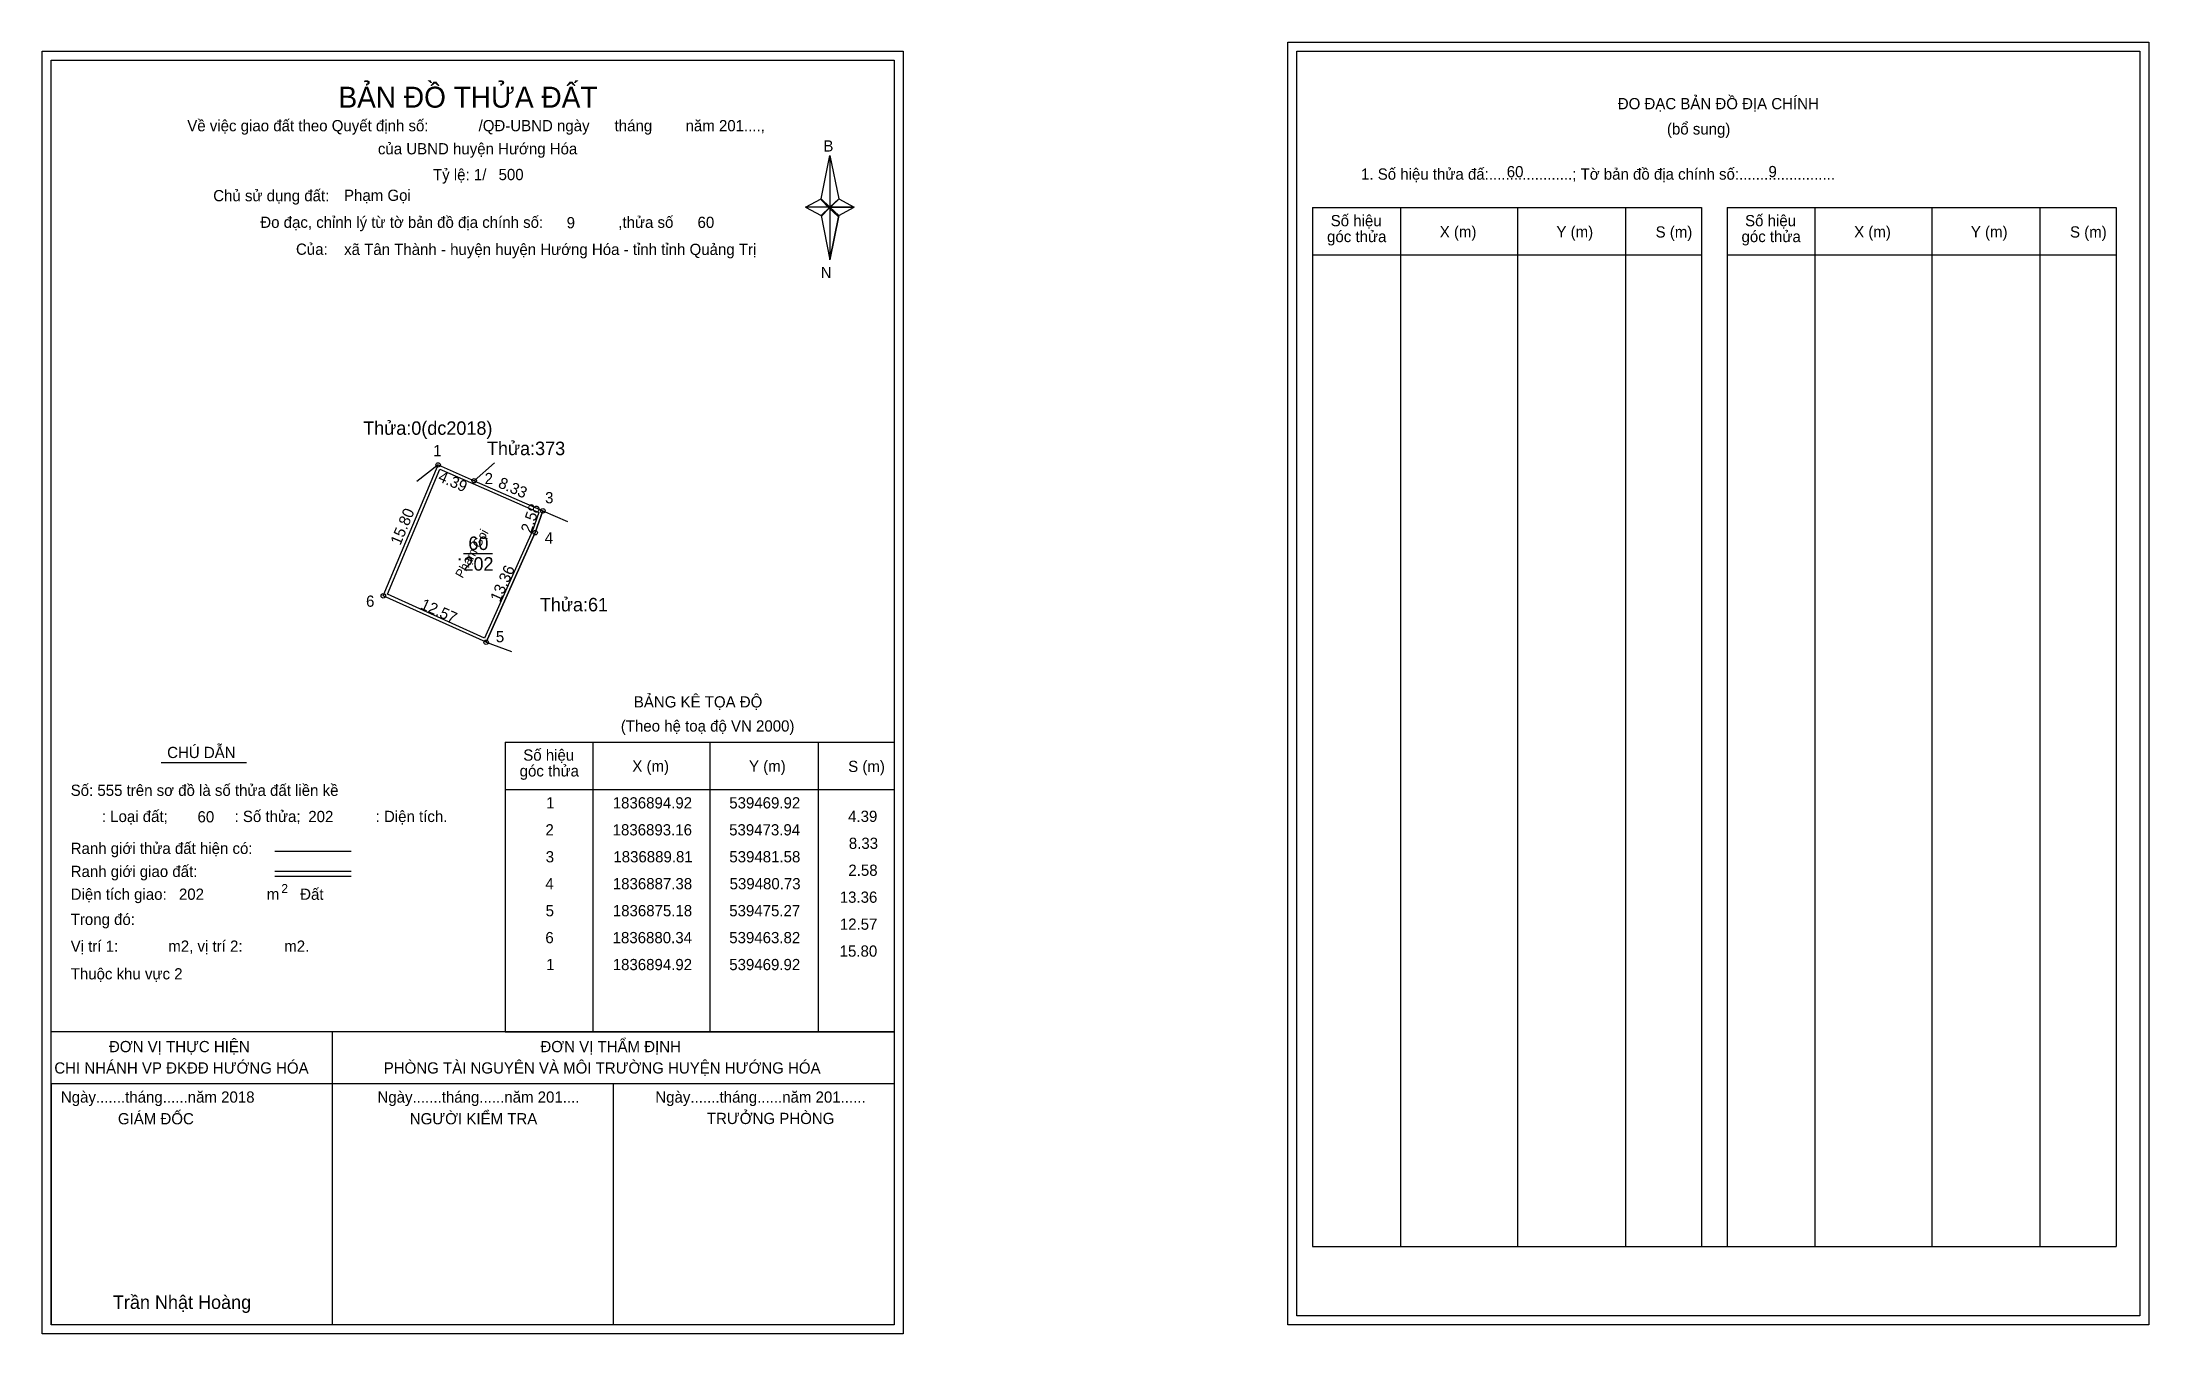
# Model space of a CAD drawing. Extents: x 539426 to 539660, y 1836798 to 1836942.
import ezdxf

# ---------------------------------------------------------------- set-up
doc = ezdxf.new("R2010")
doc.units = 0
for name, color, linetype in [('Level 1', 7, 'Continuous'), ('Level 10', 7, 'Continuous'), ('Level 11', 7, 'Continuous'), ('Level 13', 7, 'Continuous'), ('Level 27', 7, 'Continuous'), ('Level 28', 7, 'Continuous'), ('Level 3', 7, 'Continuous'), ('Level 36', 7, 'Continuous'), ('Level 49', 7, 'Continuous'), ('Level 5', 7, 'Continuous'), ('Level 53', 7, 'Continuous'), ('Level 55', 7, 'Continuous'), ('Level 6', 7, 'Continuous'), ('Level 63', 7, 'Continuous'), ('Level 9', 7, 'Continuous')]:
    doc.layers.add(name, color=color, linetype=linetype)

msp = doc.modelspace()

# ---------------------------------------------------------------- linework, layer by layer
at = {"layer": 'Level 1'}
for p, q in [((539565.51, 1836940.98), (539565.51, 1836940.98)), ((539426.84, 1836939.98), (539426.84, 1836939.98)), ((539512.55, 1836924.54), (539513.54, 1836929.36)), ((539513.54, 1836929.36), (539513.54, 1836923.6)), ((539513.54, 1836929.36), (539514.52, 1836924.54)), ((539510.83, 1836923.6), (539512.55, 1836924.54)), ((539512.55, 1836924.54), (539513.54, 1836923.6)), ((539513.46, 1836923.49), (539512.55, 1836924.43)), ((539514.45, 1836924.43), (539513.46, 1836923.49)), ((539513.46, 1836923.49), (539514.45, 1836924.43)), ((539514.52, 1836924.54), (539513.54, 1836923.6)), ((539513.54, 1836923.6), (539512.55, 1836922.68)), ((539513.46, 1836923.49), (539512.55, 1836922.57)), ((539512.55, 1836922.57), (539513.46, 1836923.49)), ((539512.55, 1836922.68), (539513.54, 1836917.75)), ((539514.45, 1836922.57), (539513.46, 1836923.49)), ((539513.54, 1836923.6), (539513.54, 1836917.75)), ((539513.54, 1836923.6), (539516.24, 1836923.6)), ((539513.54, 1836923.6), (539514.52, 1836922.68)), ((539514.52, 1836922.68), (539513.54, 1836917.75)), ((539514.52, 1836922.68), (539516.24, 1836923.6)), ((539567.27, 1836923.56), (539610.57, 1836923.56)), ((539577.07, 1836807.92), (539577.07, 1836923.56)), ((539590.1, 1836807.92), (539590.1, 1836923.56)), ((539602.09, 1836923.56), (539602.09, 1836807.92)), ((539610.57, 1836923.56), (539610.57, 1836807.92)), ((539613.4, 1836923.56), (539656.7, 1836923.56)), ((539623.2, 1836807.92), (539623.2, 1836923.56)), ((539636.23, 1836807.92), (539636.23, 1836923.56)), ((539648.22, 1836923.56), (539648.22, 1836807.92)), ((539656.7, 1836923.56), (539656.7, 1836807.92)), ((539567.27, 1836918.29), (539610.57, 1836918.29)), ((539613.4, 1836918.29), (539656.7, 1836918.29)), ((539477.39, 1836864.07), (539520.69, 1836864.07)), ((539487.19, 1836831.81), (539487.19, 1836864.07)), ((539500.22, 1836831.81), (539500.22, 1836864.07)), ((539512.21, 1836864.07), (539512.21, 1836831.81)), ((539477.39, 1836858.8), (539520.69, 1836858.8)), ((539451.74, 1836851.91), (539460.24, 1836851.91)), ((539451.74, 1836849.69), (539460.24, 1836849.69)), ((539451.74, 1836849.14), (539460.24, 1836849.14)), ((539480.26, 1836831.81), (539426.84, 1836831.81)), ((539520.69, 1836831.81), (539468.27, 1836831.81)), ((539477.39, 1836831.8), (539520.69, 1836831.8)), ((539520.69, 1836826.03), (539426.84, 1836826.03)), ((539426.84, 1836799.2), (539426.84, 1836826.03)), ((539567.27, 1836807.92), (539656.7, 1836807.92)), ((539659.36, 1836800.2), (539659.36, 1836800.2)), ((539520.69, 1836799.2), (539520.69, 1836799.2))]:
    msp.add_line(p, q, dxfattribs=at)
for points in [[(539512.55, 1836924.54), (539513.54, 1836929.36), (539513.54, 1836923.6)], [(539513.54, 1836923.6), (539514.52, 1836924.54), (539516.24, 1836923.6)], [(539510.83, 1836923.6), (539512.55, 1836922.68), (539513.54, 1836923.6)], [(539513.54, 1836923.6), (539513.54, 1836917.75), (539514.52, 1836922.68)]]:
    msp.add_lwpolyline(points, close=True, dxfattribs=at)
at = {"layer": 'Level 10'}
for p, q in [((539473.94, 1836893.16), (539481.58, 1836889.81)), ((539480.73, 1836887.38), (539481.58, 1836889.81)), ((539475.27, 1836875.18), (539480.73, 1836887.38))]:
    msp.add_line(p, q, dxfattribs=at)
for points in [[(539463.82, 1836880.34), (539469.92, 1836894.92), (539473.94, 1836893.16), (539481.58, 1836889.81), (539480.73, 1836887.38), (539475.27, 1836875.18)], [(539464.27, 1836880.52), (539470.11, 1836894.46), (539473.8, 1836892.84), (539481.14, 1836889.62), (539480.4, 1836887.51), (539475.1, 1836875.65)]]:
    msp.add_lwpolyline(points, close=True, dxfattribs=at)
at = {"layer": 'Level 11'}
for centre in [(539469.92, 1836894.92), (539473.94, 1836893.16), (539481.58, 1836889.81), (539480.73, 1836887.38), (539463.82, 1836880.34), (539463.82, 1836880.34), (539475.27, 1836875.18)]:
    msp.add_circle(centre, 0.25, dxfattribs=at)
at = {"layer": 'Level 27'}
for p, q in [((539469.92, 1836894.92), (539467.57, 1836893.06)), ((539473.94, 1836893.16), (539476.18, 1836895.16)), ((539481.58, 1836889.81), (539484.32, 1836888.61)), ((539475.27, 1836875.18), (539478.09, 1836874.16))]:
    msp.add_line(p, q, dxfattribs=at)
at = {"layer": 'Level 3'}
for p, q in [((539567.27, 1836923.56), (539567.27, 1836807.92)), ((539613.4, 1836923.56), (539613.4, 1836807.92)), ((539477.39, 1836864.07), (539477.39, 1836831.81))]:
    msp.add_line(p, q, dxfattribs=at)
at = {"layer": 'Level 5'}
for p, q in [((539439.1, 1836861.79), (539448.58, 1836861.79)), ((539458.13, 1836831.81), (539458.13, 1836799.2)), ((539426.84, 1836826.03), (539426.84, 1836799.2)), ((539426.84, 1836826.03), (539426.84, 1836799.2)), ((539489.41, 1836826.03), (539489.41, 1836799.2))]:
    msp.add_line(p, q, dxfattribs=at)
at = {"layer": 'Level 63'}
for points in [[(539425.84, 1836940.98), (539521.69, 1836940.98), (539521.69, 1836798.2), (539425.84, 1836798.2)], [(539564.51, 1836941.98), (539660.36, 1836941.98), (539660.36, 1836799.2), (539564.51, 1836799.2)], [(539565.51, 1836940.98), (539659.36, 1836940.98), (539659.36, 1836800.2), (539565.51, 1836800.2)], [(539426.84, 1836939.98), (539520.69, 1836939.98), (539520.69, 1836799.2), (539426.84, 1836799.2)]]:
    msp.add_lwpolyline(points, close=True, dxfattribs=at)
at = {"layer": 'Level 9'}
msp.add_line((539472.74, 1836885.05), (539475.97, 1836885.05), dxfattribs=at)

# ---------------------------------------------------------------- texts
at = {"layer": 'Level 1'}
for s, height, p in [('BẢN ĐỒ THỬA ĐẤT', 2.3328, (539458.83, 1836934.69)), ('ĐO ĐẠC BẢN ĐỒ ĐỊA CHÍNH', 1.25, (539601.24, 1836934.51)), ('Về việc giao đất theo Quyết định số:            /QĐ-UBND ngày      tháng        năm 201....,      ', 1.25, (539442, 1836932.06)), ('(bổ sung)', 1.25, (539606.71, 1836931.7)), ('của UBND huyện Hướng Hóa', 1.25, (539463.22, 1836929.49)), ('B', 1.25, (539512.81, 1836929.8)), ('1. Số hiệu thửa đấ:....................; Tờ bản đồ địa chính số:.......................', 1.25, (539572.66, 1836926.67)), ('Chủ sử dụng đất:', 1.25, (539444.89, 1836924.27)), ('Đo đạc, chỉnh lý từ tờ bản đồ địa chính số:                  ,thửa số                 ', 1.25, (539450.13, 1836921.31)), ('Số hiệu', 1.25, (539569.28, 1836921.49)), ('X (m)', 1.25, (539581.42, 1836920.25)), ('Y (m)', 1.25, (539594.41, 1836920.25)), ('S (m)', 1.25, (539605.45, 1836920.23)), ('Số hiệu', 1.25, (539615.41, 1836921.49)), ('X (m)', 1.25, (539627.55, 1836920.25)), ('Y (m)', 1.25, (539640.54, 1836920.25)), ('S (m)', 1.25, (539651.58, 1836920.23)), ('Của:', 1.25, (539454.1, 1836918.31)), ('góc thửa', 1.25, (539568.88, 1836919.72)), ('góc thửa', 1.25, (539615.01, 1836919.72)), ('N', 1.25, (539512.51, 1836915.72)), ('BẢNG KÊ TỌA ĐỘ', 1.25, (539491.71, 1836867.92)), ('(Theo hệ toạ độ VN 2000)', 1.25, (539490.26, 1836865.24)), ('CHÚ DẪN', 1.25, (539439.76, 1836862.29)), ('Số hiệu', 1.25, (539479.4, 1836862)), ('góc thửa', 1.25, (539479, 1836860.24)), ('X (m)', 1.25, (539491.54, 1836860.77)), ('Y (m)', 1.25, (539504.53, 1836860.77)), ('S (m)', 1.25, (539515.57, 1836860.74)), ('Số: 555 trên sơ đồ là số thửa đất liền kề', 1.25, (539429.02, 1836858.08)), (': Loại đất;                : Số thửa;                  : Diện tích.', 1.25, (539432.49, 1836855.17)), ('Ranh giới thửa đất hiện có:', 1.25, (539429.02, 1836851.62)), ('Ranh giới giao đất:', 1.25, (539429.02, 1836849.05)), ('Diện tích giao:                                Đất ', 1.25, (539429.02, 1836846.51)), ('m', 1.25, (539450.85, 1836846.52)), ('2', 1, (539452.47, 1836847.27)), ('Trong đó: ', 1.25, (539429.02, 1836843.71)), ('Vị trí 1:            m2, vị trí 2:          m2.', 1.25, (539429.02, 1836840.73)), ('Thuộc khu vực 2', 1.25, (539429.02, 1836837.65)), ('ĐƠN VỊ THỰC HIỆN', 1.25, (539433.28, 1836829.55)), ('ĐƠN VỊ THẨM ĐỊNH', 1.25, (539481.31, 1836829.55)), ('CHI NHÁNH VP ĐKĐĐ HƯỚNG HÓA', 1.25, (539427.2, 1836827.17)), ('PHÒNG TÀI NGUYÊN VÀ MÔI TRƯỜNG HUYỆN HƯỚNG HÓA', 1.25, (539463.87, 1836827.17)), ('Ngày.......tháng......năm 2018', 1.25, (539427.93, 1836823.93)), ('Ngày.......tháng......năm 201....', 1.25, (539463.17, 1836823.93)), ('Ngày.......tháng......năm 201......', 1.25, (539494.1, 1836823.93)), ('GIÁM ĐỐC', 1.25, (539434.28, 1836821.52)), ('NGƯỜI KIỂM TRA', 1.25, (539466.77, 1836821.52)), ('TRƯỞNG PHÒNG', 1.25, (539499.84, 1836821.55)), ('Trần Nhật Hoàng', 1.5, (539433.72, 1836800.97))]:
    msp.add_text(s, height=height, dxfattribs=at).set_placement(p)
at = {"layer": 'Level 11'}
msp.add_text('Tỷ lệ: 1/', height=1.25, dxfattribs=at).set_placement((539469.35, 1836926.61))
at = {"layer": 'Level 13'}
for s, p in [('60', (539473.29, 1836885.45)), ('.', (539472.04, 1836884.3)), ('202', (539472.74, 1836883.15))]:
    msp.add_text(s, height=1.5, dxfattribs=at).set_placement(p)
at = {"layer": 'Level 28'}
msp.add_text('Phạm Gọi', height=1, rotation=60.5487, dxfattribs=at).set_placement((539472.64, 1836882.23))
at = {"layer": 'Level 36'}
for s, p in [('Thửa:0(dc2018)', (539461.58, 1836898.27)), ('Thửa:373', (539475.36, 1836896.01)), ('Thửa:61', (539481.25, 1836878.62))]:
    msp.add_text(s, height=1.5, dxfattribs=at).set_placement(p)
at = {"layer": 'Level 49'}
for s, rotation, p in [('4.39', 336.3426, (539469.83, 1836893.16)), ('8.33', 336.3426, (539476.51, 1836892.47)), ('15.80', 67.2811, (539465.71, 1836885.9)), ('2.58', 70.8452, (539480.26, 1836887.25)), ('13.36', 65.8977, (539476.8, 1836879.58)), ('12.57', 335.755, (539467.85, 1836878.96))]:
    msp.add_text(s, height=1.25, rotation=rotation, dxfattribs=at).set_placement(p)
at = {"layer": 'Level 53'}
for s, p in [('1', (539481.94, 1836856.68)), ('1836894.92', (539489.36, 1836856.68)), ('539469.92', (539502.33, 1836856.68)), ('4.39', (539515.56, 1836855.18)), ('2', (539481.87, 1836853.68)), ('1836893.16', (539489.35, 1836853.68)), ('539473.94', (539502.32, 1836853.68)), ('8.33', (539515.64, 1836852.18)), ('3', (539481.9, 1836850.68)), ('1836889.81', (539489.43, 1836850.68)), ('539481.58', (539502.34, 1836850.68)), ('4', (539481.86, 1836847.68)), ('1836887.38', (539489.37, 1836847.68)), ('539480.73', (539502.37, 1836847.68)), ('2.58', (539515.59, 1836849.18)), ('13.36', (539514.63, 1836846.18)), ('5', (539481.89, 1836844.68)), ('1836875.18', (539489.37, 1836844.68)), ('539475.27', (539502.33, 1836844.68)), ('12.57', (539514.64, 1836843.18)), ('6', (539481.86, 1836841.68)), ('1836880.34', (539489.35, 1836841.68)), ('539463.82', (539502.33, 1836841.68)), ('1', (539481.94, 1836838.68)), ('1836894.92', (539489.36, 1836838.68)), ('539469.92', (539502.33, 1836838.68)), ('15.80', (539514.62, 1836840.18))]:
    msp.add_text(s, height=1.25, dxfattribs=at).set_placement(p)
at = {"layer": 'Level 55'}
for s, height, p in [('1', 0.2, (539469.86, 1836894.92)), ('0', 0.055, (539469.9, 1836894.86)), ('0', 0.055, (539469.9, 1836894.86)), ('2', 0.2, (539473.87, 1836893.16)), ('373', 0.055, (539473.89, 1836893.1)), ('0', 0.055, (539473.92, 1836893.1)), ('0', 0.055, (539473.92, 1836893.1)), ('3', 0.2, (539481.51, 1836889.81)), ('373', 0.055, (539481.52, 1836889.76)), ('61', 0.055, (539481.54, 1836889.76)), ('61', 0.055, (539481.54, 1836889.76)), ('4', 0.2, (539480.66, 1836887.38)), ('61', 0.055, (539480.69, 1836887.32)), ('61', 0.055, (539480.69, 1836887.32)), ('6', 0.2, (539463.75, 1836880.34)), ('5', 0.2, (539475.21, 1836875.18)), ('61', 0.055, (539475.24, 1836875.13)), ('61', 0.055, (539475.24, 1836875.13))]:
    msp.add_text(s, height=height, dxfattribs=at).set_placement(p)
at = {"layer": 'Level 6'}
for s, p in [('500', (539476.65, 1836926.62)), ('60', (539588.88, 1836926.94)), ('9', (539618.01, 1836926.95)), ('Phạm Gọi', (539459.45, 1836924.31)), ('9', (539484.23, 1836921.26)), ('60', (539498.8, 1836921.3)), ('xã Tân Thành - huyện huyện Hướng Hóa - tỉnh tỉnh Quảng Trị', (539459.46, 1836918.29)), ('60', (539443.14, 1836855.13)), ('202', (539455.47, 1836855.16)), ('202', (539441.07, 1836846.51))]:
    msp.add_text(s, height=1.25, dxfattribs=at).set_placement(p)
at = {"layer": 'Level 9'}
for s, p in [('1', (539469.37, 1836895.88)), ('2', (539475.1, 1836892.78)), ('3', (539481.83, 1836890.65)), ('4', (539481.79, 1836886.17)), ('6', (539461.9, 1836879.13)), ('5', (539476.35, 1836875.18))]:
    msp.add_text(s, height=1.25, dxfattribs=at).set_placement(p)

doc.saveas('drawing.dxf')
